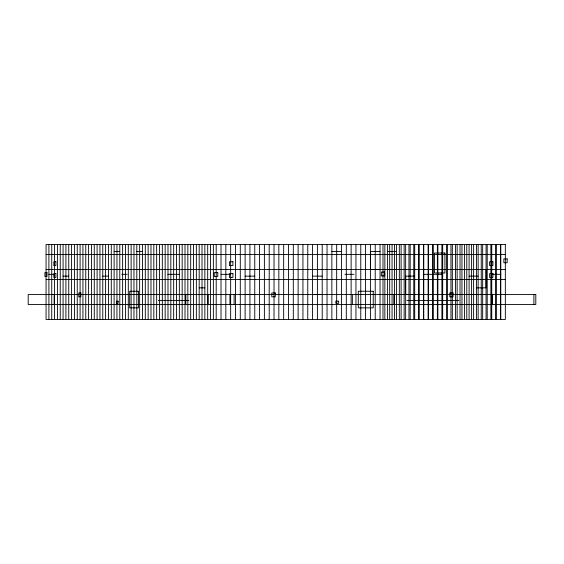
<?xml version="1.0" encoding="UTF-8"?>
<svg xmlns="http://www.w3.org/2000/svg" width="564" height="564" viewBox="0 0 564 564"><rect width="100%" height="100%" fill="white"/><g stroke="black" fill="none" stroke-linecap="round" stroke-linejoin="round"><path stroke-width="0.85" d="M114.139 251.481L119.765 251.481M136.826 251.481L142.452 251.481M331.893 251.481L341.453 251.481M380.002 251.481L370.442 251.481L370.442 269.458L380.002 269.458M387.56 251.481L396.548 251.481M46.065 254.505L505.337 254.505M114.139 269.458L119.765 269.458M136.826 269.458L142.452 269.458M331.893 269.458L341.453 269.458M387.56 269.458L396.548 269.458M46.065 269.5L505.337 269.5M48.941 274.323L54.236 274.323M121.831 274.323L127.133 274.323M167.875 274.323L179.324 274.323M221.081 274.323L230.091 274.323M344.964 274.323L353.966 274.323M423.211 274.323L442.662 274.323M492.273 274.323L500.74 274.323M63.097 276.141L68.723 276.141M102.796 276.141L108.422 276.141M245.15 276.141L254.709 276.141M312.618 276.141L322.178 276.141M414.674 276.141L405.685 276.141L405.685 294.457L414.674 294.457M469.121 276.141L478.11 276.141M46.065 279.497L505.337 279.497M199.205 287.859L204.831 287.859M476.46 287.859L486.02 287.859L486.02 269.543M63.097 294.457L68.723 294.457M102.796 294.457L108.422 294.457M245.15 294.457L254.709 294.457M312.618 294.457L322.178 294.457M469.121 294.457L478.11 294.457M158.301 300.513L188.898 300.513M406.94 300.513L458.941 300.513M533.882 294.542L533.882 304.489M500.804 244.501L500.804 319.499M500.515 244.501L500.515 319.499M496.271 244.501L496.271 319.499M495.7 244.501L495.7 319.499M492.4 294.542L492.4 304.489M491.745 244.501L491.745 319.499M491.688 294.542L491.688 304.489M490.877 244.501L490.877 319.499M487.211 244.501L487.211 319.499M486.062 244.501L486.062 319.499M482.678 244.501L482.678 319.499M481.24 244.501L481.24 319.499M478.145 244.501L478.145 319.499M476.418 244.501L476.418 319.499M473.619 244.501L473.619 319.499M471.603 244.501L471.603 319.499M469.086 244.501L469.086 319.499M466.781 244.501L466.781 319.499M464.553 244.501L464.553 319.499M461.965 244.501L461.965 319.499M460.027 244.501L460.027 319.499M457.143 244.501L457.143 319.499M455.493 244.501L455.493 319.499M452.328 244.501L452.328 319.499M450.96 244.501L450.96 319.499M447.506 244.501L447.506 319.499M446.427 244.501L446.427 319.499M442.691 244.501L442.691 319.499M441.901 244.501L441.901 319.499M437.868 244.501L437.868 319.499M437.368 244.501L437.368 319.499M433.053 244.501L433.053 319.499M432.835 244.501L432.835 319.499M428.309 244.501L428.309 319.499M428.231 244.501L428.231 319.499M423.775 244.501L423.775 319.499M423.416 244.501L423.416 319.499M419.242 244.501L419.242 319.499M418.594 244.501L418.594 319.499M414.709 244.501L414.709 319.499M413.772 244.501L413.772 319.499M410.183 244.501L410.183 319.499M408.956 244.501L408.956 319.499M405.65 244.501L405.65 319.499M404.134 244.501L404.134 319.499M401.117 244.501L401.117 319.499M399.319 244.501L399.319 319.499M396.591 244.501L396.591 319.499M394.497 244.501L394.497 319.499M393.841 294.542L393.841 304.489M392.058 244.501L392.058 319.499M389.682 244.501L389.682 319.499M387.524 244.501L387.524 319.499M384.859 244.501L384.859 319.499M382.991 244.501L382.991 319.499M380.044 244.501L380.044 319.499M375.222 244.501L375.222 319.499M370.407 244.501L370.407 319.499M365.585 244.501L365.585 319.499M360.77 244.501L360.77 319.499M355.947 244.501L355.947 319.499M352.366 294.542L352.366 304.489M351.125 244.501L351.125 319.499M346.31 244.501L346.31 319.499M341.488 244.501L341.488 319.499M336.673 244.501L336.673 319.499M331.851 244.501L331.851 319.499M327.035 244.501L327.035 319.499M322.213 244.501L322.213 319.499M317.398 244.501L317.398 319.499M312.576 244.501L312.576 319.499M307.761 244.501L307.761 319.499M302.938 244.501L302.938 319.499M298.123 244.501L298.123 319.499M293.301 244.501L293.301 319.499M288.479 244.501L288.479 319.499M283.664 244.501L283.664 319.499M278.842 244.501L278.842 319.499M274.026 244.501L274.026 319.499M269.204 244.501L269.204 319.499M264.389 244.501L264.389 319.499M259.567 244.501L259.567 319.499M254.752 244.501L254.752 319.499M249.93 244.501L249.93 319.499M245.114 244.501L245.114 319.499M240.292 244.501L240.292 319.499M235.477 244.501L235.477 319.499M234.123 294.542L234.123 304.489M230.655 244.501L230.655 319.499M229.95 294.542L229.95 304.489M225.833 244.501L225.833 319.499M221.017 244.501L221.017 319.499M216.195 244.501L216.195 319.499M213.361 244.501L213.361 319.499M210.527 244.501L210.527 319.499M208.165 294.542L208.165 304.489M207.693 244.501L207.693 319.499M204.859 244.501L204.859 319.499M202.018 244.501L202.018 319.499M199.184 244.501L199.184 319.499M196.35 244.501L196.35 319.499M193.515 244.501L193.515 319.499M190.681 244.501L190.681 319.499M187.84 244.501L187.84 319.499M185.838 294.542L185.838 304.489M185.006 244.501L185.006 319.499M182.172 244.501L182.172 319.499M179.338 244.501L179.338 319.499M176.497 244.501L176.497 319.499M173.663 244.501L173.663 319.499M170.829 244.501L170.829 319.499M167.994 244.501L167.994 319.499M165.16 244.501L165.16 319.499M162.319 244.501L162.319 319.499M159.485 244.501L159.485 319.499M156.651 244.501L156.651 319.499M153.817 244.501L153.817 319.499M150.983 244.501L150.983 319.499M148.142 244.501L148.142 319.499M145.308 244.501L145.308 319.499M142.473 244.501L142.473 319.499M139.639 244.501L139.639 319.499M136.805 244.501L136.805 319.499M133.964 244.501L133.964 319.499M131.13 244.501L131.13 319.499M128.296 244.501L128.296 319.499M125.462 244.501L125.462 319.499M122.628 244.501L122.628 319.499M119.787 244.501L119.787 319.499M116.952 244.501L116.952 319.499M114.118 244.501L114.118 319.499M111.284 244.501L111.284 319.499M108.443 244.501L108.443 319.499M105.609 244.501L105.609 319.499M102.775 244.501L102.775 319.499M99.941 244.501L99.941 319.499M97.107 244.501L97.107 319.499M94.266 244.501L94.266 319.499M91.431 244.501L91.431 319.499M88.597 244.501L88.597 319.499M85.763 244.501L85.763 319.499M82.929 244.501L82.929 319.499M80.088 244.501L80.088 319.499M77.254 244.501L77.254 319.499M74.42 244.501L74.42 319.499M71.586 244.501L71.586 319.499M68.752 244.501L68.752 319.499M65.91 244.501L65.91 319.499M63.076 244.501L63.076 319.499M60.242 244.501L60.242 319.499M57.408 244.501L57.408 319.499M54.574 244.501L54.574 319.499M54.158 294.542L54.158 304.489M51.733 244.501L51.733 319.499M48.899 244.501L48.899 319.499M505.337 244.501L46.065 244.501L46.065 319.499L505.337 319.499L505.337 244.501M444.911 253.024L434.456 253.024L434.456 272.983L444.911 272.983L444.911 253.024M507.156 258.904L503.849 258.904L503.849 262.746L507.156 262.746L507.156 258.904M55.906 261.731L53.834 261.731L53.834 265.581L55.906 265.581L55.906 261.731M232.925 261.731L229.407 261.731L229.407 265.581L232.925 265.581L232.925 261.731M492.915 261.731L489.608 261.731L489.608 265.581L492.915 265.581L492.915 261.731M384.648 272.059L381.342 272.059L381.342 275.902L384.648 275.902L384.648 272.059M46.995 272.631L44.923 272.631L44.923 276.473L46.995 276.473L46.995 272.631M217.782 272.631L214.264 272.631L214.264 276.473L217.782 276.473L217.782 272.631M55.906 273.603L53.834 273.603L53.834 277.446L55.906 277.446L55.906 273.603M232.925 273.603L229.407 273.603L229.407 277.446L232.925 277.446L232.925 273.603M492.915 273.603L489.608 273.603L489.608 277.446L492.915 277.446L492.915 273.603M138.469 291.25L129.678 291.25L129.678 307.859L138.469 307.859L138.469 291.25M373.234 291.25L358.295 291.25L358.295 307.859L373.234 307.859L373.234 291.25M80.849 292.956L78.784 292.956L78.784 296.805L80.849 296.805L80.849 292.956M275.317 292.956L271.799 292.956L271.799 296.805L275.317 296.805L275.317 292.956M453.054 292.956L449.748 292.956L449.748 296.805L453.054 296.805L453.054 292.956M535.8 294.542L28.2 294.542L28.2 304.489L535.8 304.489L535.8 294.542M118.123 301.183L116.452 301.183L116.452 303.305L118.123 303.305L118.123 301.183M338.661 301.183L335.813 301.183L335.813 303.305L338.661 303.305L338.661 301.183"/></g></svg>
